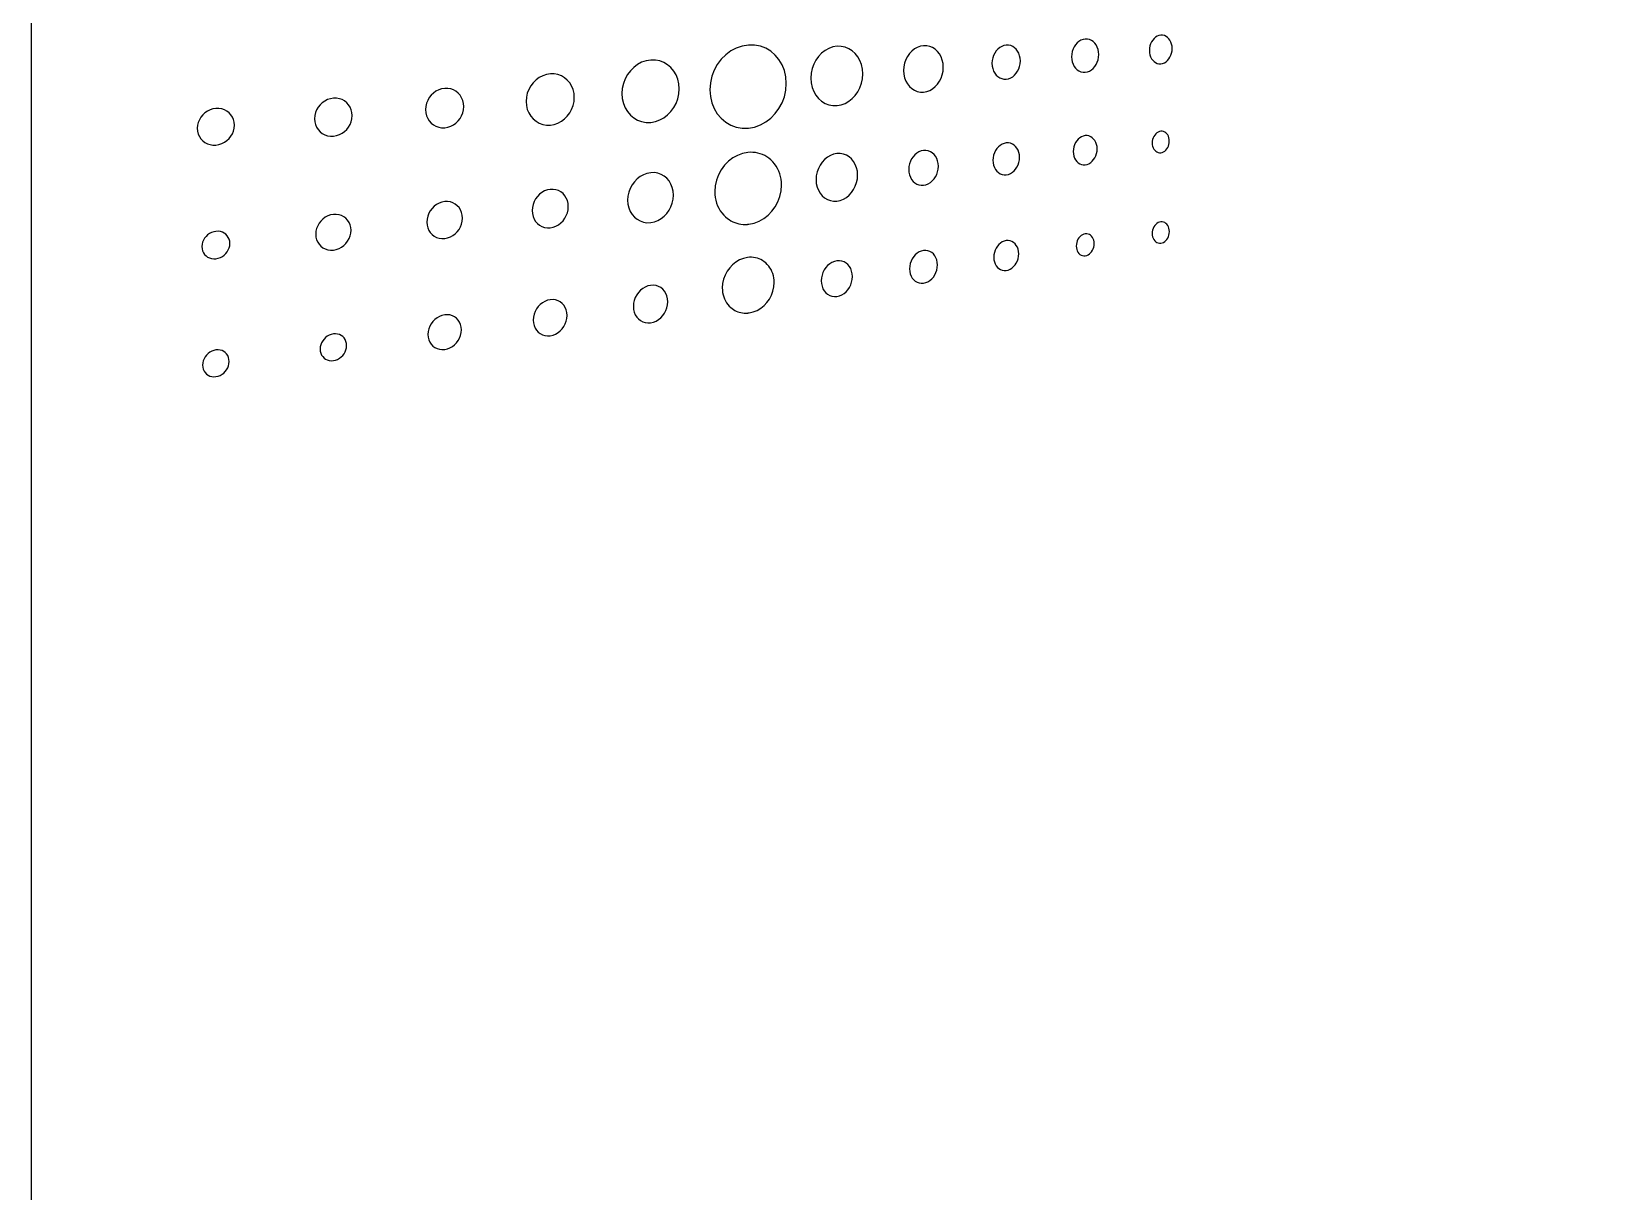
# Model space of a CAD drawing. Header units: inches. Extents: x 0.6 to 61.5, y 0.9 to 41.7.
# Drawn here: x 3.083 to 3.851, y 36.108 to 36.671 of the extents above; entities that cross this region are included whole.
import ezdxf

# ---------------------------------------------------------------- set-up
doc = ezdxf.new("R2010")
doc.units = ezdxf.units.IN
doc.header["$MEASUREMENT"] = 0
doc.layers.add('ARTWORK', color=2, linetype='Continuous')

msp = doc.modelspace()

# ---------------------------------------------------------------- linework, layer by layer
at = {"layer": 'ARTWORK'}
for points in [[(3.08339, 37.13846), (7.21339, 37.13846), (7.21339, 35.20646), (3.08339, 35.20646), (3.08339, 37.13846)], [(3.63181, 36.66942), (3.63181, 36.66942), (3.63091, 36.66926), (3.63005, 36.66892), (3.62926, 36.66844), (3.62853, 36.66782), (3.62788, 36.66707), (3.62733, 36.66621), (3.62688, 36.66527), (3.62654, 36.66424), (3.62633, 36.66315), (3.62626, 36.66202), (3.62626, 36.66202), (3.62633, 36.6609), (3.62654, 36.65984), (3.62688, 36.65887), (3.62733, 36.658), (3.62788, 36.65723), (3.62853, 36.65659), (3.62926, 36.65609), (3.63005, 36.65574), (3.63091, 36.65555), (3.63181, 36.65553), (3.63181, 36.65553), (3.63271, 36.6557), (3.63356, 36.65604), (3.63436, 36.65652), (3.63508, 36.65715), (3.63573, 36.6579), (3.63628, 36.65875), (3.63672, 36.6597), (3.63706, 36.66072), (3.63727, 36.6618), (3.63734, 36.66294), (3.63734, 36.66294), (3.63727, 36.66405), (3.63706, 36.6651), (3.63672, 36.66607), (3.63628, 36.66694), (3.63573, 36.6677), (3.63508, 36.66834), (3.63436, 36.66885), (3.63356, 36.6692), (3.63271, 36.6694), (3.63181, 36.66942), (3.63181, 36.66942)], [(3.43151, 36.66466), (3.43151, 36.66466), (3.42849, 36.66417), (3.42562, 36.66319), (3.42294, 36.66176), (3.42049, 36.65993), (3.41831, 36.65774), (3.41643, 36.65523), (3.41491, 36.65245), (3.41377, 36.64945), (3.41306, 36.64627), (3.41281, 36.64295), (3.41281, 36.64295), (3.41306, 36.63967), (3.41377, 36.6366), (3.41491, 36.63378), (3.41643, 36.63125), (3.41831, 36.62905), (3.42049, 36.62721), (3.42294, 36.62578), (3.42562, 36.62479), (3.42849, 36.62428), (3.43151, 36.62429), (3.43151, 36.62429), (3.4345, 36.62482), (3.43734, 36.62584), (3.43999, 36.62729), (3.4424, 36.62914), (3.44454, 36.63133), (3.44638, 36.63383), (3.44787, 36.63659), (3.44899, 36.63956), (3.44968, 36.64271), (3.44992, 36.64598), (3.44992, 36.64598), (3.44968, 36.64921), (3.44899, 36.65225), (3.44787, 36.65504), (3.44638, 36.65755), (3.44454, 36.65975), (3.4424, 36.6616), (3.43999, 36.66305), (3.43734, 36.66407), (3.4345, 36.66462), (3.43151, 36.66466), (3.43151, 36.66466)], [(3.47457, 36.66403), (3.47457, 36.66403), (3.47251, 36.66369), (3.47056, 36.663), (3.46874, 36.66198), (3.46707, 36.66068), (3.46559, 36.65912), (3.46432, 36.65733), (3.46328, 36.65535), (3.46251, 36.65321), (3.46203, 36.65094), (3.46186, 36.64857), (3.46186, 36.64857), (3.46203, 36.64623), (3.46251, 36.64404), (3.46328, 36.64203), (3.46432, 36.64022), (3.46559, 36.63864), (3.46707, 36.63732), (3.46874, 36.63629), (3.47056, 36.63557), (3.47251, 36.6352), (3.47457, 36.6352), (3.47457, 36.6352), (3.47661, 36.63557), (3.47854, 36.63628), (3.48034, 36.63731), (3.48198, 36.63863), (3.48343, 36.64019), (3.48468, 36.64197), (3.48569, 36.64394), (3.48645, 36.64606), (3.48692, 36.6483), (3.48708, 36.65064), (3.48708, 36.65064), (3.48692, 36.65295), (3.48645, 36.65512), (3.48569, 36.65712), (3.48468, 36.65892), (3.48343, 36.66049), (3.48198, 36.66181), (3.48034, 36.66286), (3.47854, 36.66359), (3.47661, 36.66399), (3.47457, 36.66403), (3.47457, 36.66403)], [(3.5166, 36.66432), (3.5166, 36.66432), (3.51504, 36.66405), (3.51355, 36.66351), (3.51216, 36.66272), (3.51089, 36.6617), (3.50976, 36.66049), (3.50879, 36.65909), (3.50801, 36.65755), (3.50742, 36.65588), (3.50705, 36.65411), (3.50692, 36.65227), (3.50692, 36.65227), (3.50705, 36.65044), (3.50742, 36.64873), (3.50801, 36.64716), (3.50879, 36.64574), (3.50976, 36.64451), (3.51089, 36.64348), (3.51216, 36.64267), (3.51355, 36.6421), (3.51504, 36.6418), (3.5166, 36.64179), (3.5166, 36.64179), (3.51816, 36.64208), (3.51964, 36.64263), (3.52101, 36.64343), (3.52226, 36.64445), (3.52338, 36.64567), (3.52433, 36.64706), (3.52511, 36.6486), (3.52569, 36.65025), (3.52605, 36.65201), (3.52617, 36.65384), (3.52617, 36.65384), (3.52605, 36.65564), (3.52569, 36.65734), (3.52511, 36.6589), (3.52433, 36.66031), (3.52338, 36.66154), (3.52226, 36.66258), (3.52101, 36.6634), (3.51964, 36.66397), (3.51816, 36.66429), (3.5166, 36.66432), (3.5166, 36.66432)], [(3.55676, 36.66459), (3.55676, 36.66459), (3.55564, 36.6644), (3.55458, 36.664), (3.55358, 36.66342), (3.55268, 36.66268), (3.55187, 36.66179), (3.55117, 36.66077), (3.55061, 36.65964), (3.55019, 36.65842), (3.54993, 36.65712), (3.54983, 36.65577), (3.54983, 36.65577), (3.54993, 36.65444), (3.55019, 36.65318), (3.55061, 36.65203), (3.55117, 36.65099), (3.55187, 36.65009), (3.55268, 36.64933), (3.55358, 36.64874), (3.55458, 36.64832), (3.55564, 36.6481), (3.55676, 36.64809), (3.55676, 36.64809), (3.55788, 36.6483), (3.55893, 36.6487), (3.55992, 36.64928), (3.56082, 36.65002), (3.56162, 36.65091), (3.5623, 36.65193), (3.56286, 36.65305), (3.56328, 36.65427), (3.56354, 36.65556), (3.56363, 36.6569), (3.56363, 36.6569), (3.56354, 36.65823), (3.56328, 36.65947), (3.56286, 36.66062), (3.5623, 36.66165), (3.56162, 36.66256), (3.56082, 36.66332), (3.55992, 36.66392), (3.55893, 36.66434), (3.55788, 36.66457), (3.55676, 36.66459), (3.55676, 36.66459)], [(3.59512, 36.66755), (3.59512, 36.66755), (3.59405, 36.66736), (3.59303, 36.66697), (3.59208, 36.66641), (3.59121, 36.66568), (3.59044, 36.66481), (3.58978, 36.66382), (3.58924, 36.66272), (3.58884, 36.66152), (3.58858, 36.66026), (3.5885, 36.65894), (3.5885, 36.65894), (3.58858, 36.65763), (3.58884, 36.65641), (3.58924, 36.65528), (3.58978, 36.65426), (3.59044, 36.65337), (3.59121, 36.65263), (3.59208, 36.65204), (3.59303, 36.65163), (3.59405, 36.65141), (3.59512, 36.6514), (3.59512, 36.6514), (3.59619, 36.6516), (3.5972, 36.65199), (3.59815, 36.65256), (3.59901, 36.65329), (3.59977, 36.65416), (3.60043, 36.65516), (3.60096, 36.65626), (3.60136, 36.65745), (3.60161, 36.65871), (3.60169, 36.66002), (3.60169, 36.66002), (3.60161, 36.66132), (3.60136, 36.66253), (3.60096, 36.66365), (3.60043, 36.66467), (3.59977, 36.66555), (3.59901, 36.6663), (3.59815, 36.66688), (3.5972, 36.6673), (3.59619, 36.66753), (3.59512, 36.66755), (3.59512, 36.66755)], [(3.38412, 36.65735), (3.38412, 36.65735), (3.38185, 36.65698), (3.37969, 36.65625), (3.37768, 36.65518), (3.37584, 36.6538), (3.37421, 36.65216), (3.3728, 36.65028), (3.37166, 36.6482), (3.37081, 36.64595), (3.37027, 36.64356), (3.37009, 36.64107), (3.37009, 36.64107), (3.37027, 36.63861), (3.37081, 36.63631), (3.37166, 36.6342), (3.3728, 36.6323), (3.37421, 36.63065), (3.37584, 36.62927), (3.37768, 36.6282), (3.37969, 36.62745), (3.38185, 36.62707), (3.38412, 36.62707), (3.38412, 36.62707), (3.38636, 36.62747), (3.38849, 36.62824), (3.39047, 36.62933), (3.39228, 36.63071), (3.39389, 36.63236), (3.39527, 36.63424), (3.39639, 36.63631), (3.39722, 36.63854), (3.39774, 36.6409), (3.39792, 36.64335), (3.39792, 36.64335), (3.39774, 36.64577), (3.39722, 36.64805), (3.39639, 36.65014), (3.39527, 36.65202), (3.39389, 36.65367), (3.39228, 36.65506), (3.39047, 36.65614), (3.38849, 36.65691), (3.38636, 36.65732), (3.38412, 36.65735), (3.38412, 36.65735)], [(3.33534, 36.65065), (3.33534, 36.65065), (3.33344, 36.65034), (3.33163, 36.64973), (3.32994, 36.64885), (3.32839, 36.64772), (3.32701, 36.64636), (3.32583, 36.64482), (3.32487, 36.64311), (3.32415, 36.64126), (3.32371, 36.63931), (3.32355, 36.63727), (3.32355, 36.63727), (3.32371, 36.63526), (3.32415, 36.63338), (3.32487, 36.63164), (3.32583, 36.63009), (3.32701, 36.62874), (3.32839, 36.62761), (3.32994, 36.62672), (3.33163, 36.62611), (3.33344, 36.6258), (3.33534, 36.6258), (3.33534, 36.6258), (3.33723, 36.62613), (3.33903, 36.62676), (3.3407, 36.62766), (3.34222, 36.6288), (3.34358, 36.63015), (3.34474, 36.63169), (3.34569, 36.63339), (3.34639, 36.63523), (3.34683, 36.63716), (3.34698, 36.63918), (3.34698, 36.63918), (3.34683, 36.64117), (3.34639, 36.64304), (3.34569, 36.64476), (3.34474, 36.64631), (3.34358, 36.64766), (3.34222, 36.64879), (3.3407, 36.64968), (3.33903, 36.6503), (3.33723, 36.65063), (3.33534, 36.65065), (3.33534, 36.65065)], [(3.23, 36.63882), (3.23, 36.63882), (3.22851, 36.63859), (3.2271, 36.63813), (3.22578, 36.63746), (3.22458, 36.63662), (3.22351, 36.63561), (3.22259, 36.63446), (3.22184, 36.63319), (3.22128, 36.63182), (3.22094, 36.63037), (3.22081, 36.62886), (3.22081, 36.62886), (3.22094, 36.62738), (3.22128, 36.62599), (3.22184, 36.62471), (3.22259, 36.62356), (3.22351, 36.62256), (3.22458, 36.62173), (3.22578, 36.62108), (3.2271, 36.62063), (3.22851, 36.6204), (3.23, 36.62041), (3.23, 36.62041), (3.23148, 36.62065), (3.23288, 36.62112), (3.23419, 36.62179), (3.23539, 36.62264), (3.23645, 36.62365), (3.23736, 36.62479), (3.2381, 36.62606), (3.23866, 36.62742), (3.239, 36.62887), (3.23912, 36.63036), (3.23912, 36.63036), (3.239, 36.63184), (3.23866, 36.63323), (3.2381, 36.6345), (3.23736, 36.63564), (3.23645, 36.63664), (3.23539, 36.63747), (3.23419, 36.63813), (3.23288, 36.63858), (3.23148, 36.63882), (3.23, 36.63882), (3.23, 36.63882)], [(3.28405, 36.6436), (3.28405, 36.6436), (3.28254, 36.64336), (3.28112, 36.64288), (3.27978, 36.6422), (3.27857, 36.64132), (3.27748, 36.64028), (3.27655, 36.63909), (3.27579, 36.63777), (3.27523, 36.63635), (3.27488, 36.63484), (3.27475, 36.63328), (3.27475, 36.63328), (3.27488, 36.63173), (3.27523, 36.63028), (3.27579, 36.62895), (3.27655, 36.62776), (3.27748, 36.62672), (3.27857, 36.62585), (3.27978, 36.62517), (3.28112, 36.62471), (3.28254, 36.62447), (3.28405, 36.62447), (3.28405, 36.62447), (3.28554, 36.62473), (3.28696, 36.62521), (3.28829, 36.6259), (3.28949, 36.62678), (3.29057, 36.62782), (3.29149, 36.62901), (3.29224, 36.63032), (3.2928, 36.63174), (3.29315, 36.63323), (3.29327, 36.63479), (3.29327, 36.63479), (3.29315, 36.63632), (3.2928, 36.63776), (3.29224, 36.63908), (3.29149, 36.64027), (3.29057, 36.64131), (3.28949, 36.64218), (3.28829, 36.64286), (3.28696, 36.64333), (3.28554, 36.64359), (3.28405, 36.6436), (3.28405, 36.6436)], [(3.17293, 36.63382), (3.17293, 36.63382), (3.17146, 36.63359), (3.17006, 36.63314), (3.16876, 36.6325), (3.16757, 36.63168), (3.16651, 36.63071), (3.1656, 36.6296), (3.16487, 36.62838), (3.16431, 36.62706), (3.16397, 36.62566), (3.16385, 36.62421), (3.16385, 36.62421), (3.16397, 36.62277), (3.16431, 36.62143), (3.16487, 36.6202), (3.1656, 36.6191), (3.16651, 36.61814), (3.16757, 36.61734), (3.16876, 36.61672), (3.17006, 36.61629), (3.17146, 36.61607), (3.17293, 36.61608), (3.17293, 36.61608), (3.1744, 36.61632), (3.17579, 36.61677), (3.17708, 36.61741), (3.17827, 36.61823), (3.17932, 36.6192), (3.18022, 36.62031), (3.18095, 36.62153), (3.1815, 36.62285), (3.18184, 36.62424), (3.18196, 36.62569), (3.18196, 36.62569), (3.18184, 36.62712), (3.1815, 36.62845), (3.18095, 36.62968), (3.18022, 36.63078), (3.17932, 36.63174), (3.17827, 36.63254), (3.17708, 36.63316), (3.17579, 36.6336), (3.1744, 36.63382), (3.17293, 36.63382), (3.17293, 36.63382)], [(3.63181, 36.61235), (3.63181, 36.61235), (3.63249, 36.61249), (3.63313, 36.61276), (3.63372, 36.61314), (3.63427, 36.61363), (3.63475, 36.6142), (3.63517, 36.61485), (3.6355, 36.61557), (3.63575, 36.61635), (3.63591, 36.61716), (3.63596, 36.61801), (3.63596, 36.61801), (3.63591, 36.61885), (3.63575, 36.61963), (3.6355, 36.62035), (3.63517, 36.62099), (3.63475, 36.62155), (3.63427, 36.62202), (3.63372, 36.62239), (3.63313, 36.62264), (3.63249, 36.62277), (3.63181, 36.62276), (3.63181, 36.62276), (3.63114, 36.62262), (3.6305, 36.62236), (3.6299, 36.62197), (3.62935, 36.62149), (3.62887, 36.62092), (3.62845, 36.62027), (3.62811, 36.61955), (3.62786, 36.61877), (3.6277, 36.61795), (3.62764, 36.6171), (3.62764, 36.6171), (3.6277, 36.61626), (3.62786, 36.61547), (3.62811, 36.61476), (3.62845, 36.61411), (3.62887, 36.61355), (3.62935, 36.61308), (3.6299, 36.61272), (3.6305, 36.61247), (3.63114, 36.61234), (3.63181, 36.61235), (3.63181, 36.61235)], [(3.55676, 36.61711), (3.55676, 36.61711), (3.55571, 36.6169), (3.55471, 36.6165), (3.55378, 36.61593), (3.55293, 36.61521), (3.55218, 36.61435), (3.55153, 36.61338), (3.551, 36.61231), (3.55061, 36.61115), (3.55036, 36.60993), (3.55028, 36.60866), (3.55028, 36.60866), (3.55036, 36.60741), (3.55061, 36.60624), (3.551, 36.60517), (3.55153, 36.60422), (3.55218, 36.60338), (3.55293, 36.60269), (3.55378, 36.60216), (3.55471, 36.60179), (3.55571, 36.60162), (3.55676, 36.60164), (3.55676, 36.60164), (3.55781, 36.60185), (3.55881, 36.60226), (3.55973, 36.60283), (3.56058, 36.60355), (3.56133, 36.60441), (3.56197, 36.60538), (3.56249, 36.60645), (3.56288, 36.6076), (3.56313, 36.60882), (3.56321, 36.61008), (3.56321, 36.61008), (3.56313, 36.61132), (3.56288, 36.61248), (3.56249, 36.61355), (3.56197, 36.6145), (3.56133, 36.61533), (3.56058, 36.61602), (3.55973, 36.61656), (3.55881, 36.61693), (3.55781, 36.61712), (3.55676, 36.61711), (3.55676, 36.61711)], [(3.59512, 36.62065), (3.59512, 36.62065), (3.59418, 36.62046), (3.59329, 36.62009), (3.59246, 36.61958), (3.5917, 36.61892), (3.59102, 36.61814), (3.59044, 36.61725), (3.58997, 36.61626), (3.58961, 36.61521), (3.58939, 36.61409), (3.58932, 36.61293), (3.58932, 36.61293), (3.58939, 36.61178), (3.58961, 36.61071), (3.58997, 36.60973), (3.59044, 36.60885), (3.59102, 36.60809), (3.5917, 36.60745), (3.59246, 36.60696), (3.59329, 36.60662), (3.59418, 36.60645), (3.59512, 36.60647), (3.59512, 36.60647), (3.59606, 36.60666), (3.59695, 36.60703), (3.59778, 36.60755), (3.59854, 36.60821), (3.59922, 36.60899), (3.59979, 36.60988), (3.60027, 36.61086), (3.60062, 36.61192), (3.60084, 36.61303), (3.60091, 36.61419), (3.60091, 36.61419), (3.60084, 36.61533), (3.60062, 36.61639), (3.60027, 36.61737), (3.59979, 36.61824), (3.59922, 36.61901), (3.59854, 36.61964), (3.59778, 36.62014), (3.59695, 36.62048), (3.59606, 36.62065), (3.59512, 36.62065), (3.59512, 36.62065)], [(3.43129, 36.61248), (3.43129, 36.61248), (3.42869, 36.61199), (3.42622, 36.61108), (3.42391, 36.60979), (3.42181, 36.60817), (3.41993, 36.60624), (3.41832, 36.60406), (3.41702, 36.60165), (3.41604, 36.59907), (3.41543, 36.59634), (3.41522, 36.59351), (3.41522, 36.59351), (3.41528, 36.59206), (3.41545, 36.59064), (3.41572, 36.58925), (3.41611, 36.58791), (3.4166, 36.58662), (3.41719, 36.58538), (3.41787, 36.58421), (3.41865, 36.58311), (3.41952, 36.58209), (3.42048, 36.58115), (3.42048, 36.58115), (3.4213, 36.58047), (3.42215, 36.57987), (3.42303, 36.57933), (3.42395, 36.57885), (3.4249, 36.57845), (3.42588, 36.57812), (3.42688, 36.57786), (3.4279, 36.57767), (3.42893, 36.57756), (3.42998, 36.57752), (3.42998, 36.57752), (3.43016, 36.57753), (3.43033, 36.57753), (3.43051, 36.57754), (3.43069, 36.57754), (3.43086, 36.57755), (3.43104, 36.57757), (3.43121, 36.57758), (3.43139, 36.5776), (3.43157, 36.57762), (3.43175, 36.57764), (3.43175, 36.57764), (3.43432, 36.57815), (3.43676, 36.57908), (3.43904, 36.58039), (3.44112, 36.58202), (3.44297, 36.58395), (3.44456, 36.58613), (3.44585, 36.58852), (3.44681, 36.59108), (3.44742, 36.59378), (3.44762, 36.59658), (3.44762, 36.59658), (3.44757, 36.59802), (3.4474, 36.59943), (3.44712, 36.60081), (3.44674, 36.60215), (3.44626, 36.60343), (3.44568, 36.60466), (3.445, 36.60583), (3.44423, 36.60692), (3.44337, 36.60795), (3.44243, 36.60889), (3.44243, 36.60889), (3.44149, 36.60967), (3.4405, 36.61036), (3.43947, 36.61095), (3.43839, 36.61146), (3.43728, 36.61187), (3.43613, 36.61219), (3.43495, 36.61241), (3.43375, 36.61253), (3.43253, 36.61256), (3.43129, 36.61248), (3.43129, 36.61248)], [(3.47453, 36.61194), (3.47453, 36.61194), (3.47289, 36.61162), (3.47133, 36.61102), (3.46988, 36.61016), (3.46855, 36.60908), (3.46737, 36.6078), (3.46635, 36.60635), (3.46553, 36.60474), (3.46491, 36.60302), (3.46452, 36.60119), (3.46439, 36.5993), (3.46439, 36.5993), (3.46452, 36.59743), (3.46491, 36.59569), (3.46553, 36.59409), (3.46635, 36.59267), (3.46737, 36.59143), (3.46855, 36.59041), (3.46988, 36.58962), (3.47133, 36.58909), (3.47289, 36.58883), (3.47453, 36.58887), (3.47453, 36.58887), (3.47616, 36.58921), (3.47771, 36.58982), (3.47915, 36.59068), (3.48046, 36.59177), (3.48163, 36.59305), (3.48264, 36.5945), (3.48345, 36.5961), (3.48406, 36.59781), (3.48444, 36.59962), (3.48457, 36.6015), (3.48457, 36.6015), (3.48444, 36.60334), (3.48406, 36.60507), (3.48345, 36.60665), (3.48264, 36.60807), (3.48163, 36.60931), (3.48046, 36.61033), (3.47915, 36.61113), (3.47771, 36.61168), (3.47616, 36.61196), (3.47453, 36.61194), (3.47453, 36.61194)], [(3.5166, 36.61344), (3.5166, 36.61344), (3.51543, 36.6132), (3.51432, 36.61277), (3.51328, 36.61214), (3.51233, 36.61136), (3.51149, 36.61042), (3.51077, 36.60936), (3.51018, 36.60818), (3.50974, 36.60692), (3.50946, 36.60559), (3.50937, 36.6042), (3.50937, 36.6042), (3.50946, 36.60284), (3.50974, 36.60156), (3.51018, 36.6004), (3.51077, 36.59935), (3.51149, 36.59845), (3.51233, 36.5977), (3.51328, 36.59712), (3.51432, 36.59672), (3.51543, 36.59653), (3.5166, 36.59655), (3.5166, 36.59655), (3.51777, 36.59679), (3.51888, 36.59723), (3.51992, 36.59786), (3.52086, 36.59865), (3.5217, 36.59959), (3.52242, 36.60065), (3.52301, 36.60182), (3.52345, 36.60307), (3.52372, 36.6044), (3.52381, 36.60577), (3.52381, 36.60577), (3.52372, 36.60713), (3.52345, 36.6084), (3.52301, 36.60956), (3.52242, 36.6106), (3.5217, 36.61151), (3.52086, 36.61226), (3.51992, 36.61285), (3.51888, 36.61325), (3.51777, 36.61345), (3.5166, 36.61344), (3.5166, 36.61344)], [(3.38408, 36.60265), (3.38408, 36.60265), (3.38226, 36.60231), (3.38054, 36.60167), (3.37894, 36.60076), (3.37747, 36.59962), (3.37616, 36.59827), (3.37504, 36.59673), (3.37412, 36.59504), (3.37344, 36.59322), (3.37302, 36.59131), (3.37287, 36.58932), (3.37287, 36.58932), (3.37302, 36.58736), (3.37344, 36.58553), (3.37412, 36.58387), (3.37504, 36.58238), (3.37616, 36.58109), (3.37747, 36.58002), (3.37894, 36.5792), (3.38054, 36.57864), (3.38226, 36.57838), (3.38408, 36.57843), (3.38408, 36.57843), (3.38587, 36.57879), (3.38757, 36.57945), (3.38916, 36.58036), (3.39061, 36.58151), (3.3919, 36.58286), (3.39301, 36.58439), (3.39391, 36.58607), (3.39458, 36.58787), (3.395, 36.58978), (3.39515, 36.59175), (3.39515, 36.59175), (3.395, 36.59369), (3.39458, 36.5955), (3.39391, 36.59715), (3.39301, 36.59864), (3.3919, 36.59993), (3.39061, 36.601), (3.38916, 36.60183), (3.38757, 36.60239), (3.38587, 36.60268), (3.38408, 36.60265), (3.38408, 36.60265)], [(3.33531, 36.59455), (3.33531, 36.59455), (3.33388, 36.59427), (3.33252, 36.59377), (3.33126, 36.59307), (3.3301, 36.59219), (3.32907, 36.59115), (3.32819, 36.58997), (3.32747, 36.58867), (3.32693, 36.58727), (3.3266, 36.5858), (3.32648, 36.58427), (3.32648, 36.58427), (3.3266, 36.58276), (3.32693, 36.58136), (3.32747, 36.58008), (3.32819, 36.57894), (3.32907, 36.57795), (3.3301, 36.57713), (3.33126, 36.5765), (3.33252, 36.57607), (3.33388, 36.57587), (3.33531, 36.57591), (3.33531, 36.57591), (3.33673, 36.57619), (3.33808, 36.5767), (3.33933, 36.5774), (3.34048, 36.57829), (3.3415, 36.57933), (3.34237, 36.58051), (3.34308, 36.58181), (3.34361, 36.5832), (3.34394, 36.58467), (3.34405, 36.58618), (3.34405, 36.58618), (3.34394, 36.58768), (3.34361, 36.58907), (3.34308, 36.59034), (3.34237, 36.59149), (3.3415, 36.59247), (3.34048, 36.59329), (3.33933, 36.59393), (3.33808, 36.59436), (3.33673, 36.59457), (3.33531, 36.59455), (3.33531, 36.59455)], [(3.28405, 36.5886), (3.28405, 36.5886), (3.28263, 36.58833), (3.28129, 36.58785), (3.28005, 36.58718), (3.2789, 36.58632), (3.27789, 36.58532), (3.27702, 36.58418), (3.27631, 36.58292), (3.27578, 36.58157), (3.27545, 36.58015), (3.27534, 36.57868), (3.27534, 36.57868), (3.27545, 36.57724), (3.27578, 36.57589), (3.27631, 36.57466), (3.27702, 36.57356), (3.27789, 36.57261), (3.2789, 36.57183), (3.28005, 36.57122), (3.28129, 36.57082), (3.28263, 36.57063), (3.28405, 36.57067), (3.28405, 36.57067), (3.28545, 36.57094), (3.28678, 36.57143), (3.28802, 36.57211), (3.28915, 36.57297), (3.29016, 36.57397), (3.29102, 36.57511), (3.29172, 36.57636), (3.29224, 36.57771), (3.29257, 36.57912), (3.29268, 36.58058), (3.29268, 36.58058), (3.29257, 36.58202), (3.29224, 36.58336), (3.29172, 36.58459), (3.29102, 36.58568), (3.29016, 36.58663), (3.28915, 36.58742), (3.28802, 36.58803), (3.28678, 36.58844), (3.28545, 36.58863), (3.28405, 36.5886), (3.28405, 36.5886)], [(3.23, 36.58237), (3.23, 36.58237), (3.2286, 36.58211), (3.22728, 36.58164), (3.22604, 36.58099), (3.22491, 36.58016), (3.22391, 36.57919), (3.22305, 36.57809), (3.22235, 36.57688), (3.22182, 36.57558), (3.2215, 36.57422), (3.22138, 36.5728), (3.22138, 36.5728), (3.2215, 36.57141), (3.22182, 36.57012), (3.22235, 36.56893), (3.22305, 36.56788), (3.22391, 36.56697), (3.22491, 36.56621), (3.22604, 36.56563), (3.22728, 36.56525), (3.2286, 36.56507), (3.23, 36.56511), (3.23, 36.56511), (3.23139, 36.56538), (3.2327, 36.56585), (3.23393, 36.56651), (3.23505, 36.56734), (3.23605, 36.56831), (3.2369, 36.56941), (3.2376, 36.57062), (3.23812, 36.57191), (3.23844, 36.57327), (3.23855, 36.57468), (3.23855, 36.57468), (3.23844, 36.57606), (3.23812, 36.57735), (3.2376, 36.57853), (3.2369, 36.57958), (3.23605, 36.58049), (3.23505, 36.58125), (3.23393, 36.58183), (3.2327, 36.58222), (3.23139, 36.58241), (3.23, 36.58237), (3.23, 36.58237)], [(3.63182, 36.5788), (3.63182, 36.5788), (3.63115, 36.57866), (3.6305, 36.5784), (3.6299, 36.57802), (3.62936, 36.57754), (3.62887, 36.57696), (3.62845, 36.57631), (3.62811, 36.57559), (3.62786, 36.57482), (3.6277, 36.574), (3.62764, 36.57315), (3.62764, 36.57315), (3.6277, 36.57231), (3.62786, 36.57152), (3.62811, 36.5708), (3.62845, 36.57016), (3.62887, 36.56959), (3.62936, 36.56913), (3.6299, 36.56876), (3.6305, 36.56851), (3.63115, 36.56838), (3.63182, 36.56839), (3.63182, 36.56839), (3.6325, 36.56853), (3.63314, 36.5688), (3.63373, 36.56919), (3.63428, 36.56967), (3.63476, 36.57024), (3.63518, 36.57089), (3.63551, 36.57161), (3.63577, 36.57239), (3.63592, 36.5732), (3.63598, 36.57405), (3.63598, 36.57405), (3.63592, 36.57489), (3.63577, 36.57567), (3.63551, 36.57639), (3.63518, 36.57703), (3.63476, 36.5776), (3.63428, 36.57806), (3.63373, 36.57843), (3.63314, 36.57868), (3.6325, 36.57881), (3.63182, 36.5788), (3.63182, 36.5788)], [(3.17292, 36.57417), (3.17292, 36.57417), (3.17182, 36.57396), (3.17077, 36.5736), (3.16979, 36.57309), (3.1689, 36.57245), (3.1681, 36.5717), (3.16742, 36.57085), (3.16686, 36.56992), (3.16645, 36.56892), (3.16619, 36.56787), (3.1661, 36.56678), (3.1661, 36.56678), (3.16619, 36.56571), (3.16645, 36.56471), (3.16686, 36.5638), (3.16742, 36.56298), (3.1681, 36.56228), (3.1689, 36.5617), (3.16979, 36.56126), (3.17077, 36.56096), (3.17182, 36.56083), (3.17292, 36.56086), (3.17292, 36.56086), (3.17402, 36.56107), (3.17507, 36.56144), (3.17604, 36.56195), (3.17693, 36.56259), (3.17772, 36.56334), (3.17839, 36.56419), (3.17894, 36.56512), (3.17935, 36.56612), (3.17961, 36.56717), (3.1797, 36.56825), (3.1797, 36.56825), (3.17961, 36.56932), (3.17935, 36.57031), (3.17894, 36.57122), (3.17839, 36.57203), (3.17772, 36.57273), (3.17693, 36.57331), (3.17604, 36.57376), (3.17507, 36.57406), (3.17402, 36.5742), (3.17292, 36.57417), (3.17292, 36.57417)], [(3.55676, 36.56966), (3.55676, 36.56966), (3.55578, 36.56944), (3.55485, 36.56904), (3.55397, 36.56848), (3.55318, 36.56778), (3.55247, 36.56696), (3.55186, 36.56603), (3.55136, 36.56501), (3.55099, 36.56392), (3.55076, 36.56277), (3.55068, 36.56158), (3.55068, 36.56158), (3.55076, 36.56041), (3.55099, 36.55932), (3.55136, 36.55833), (3.55186, 36.55744), (3.55247, 36.55668), (3.55318, 36.55605), (3.55397, 36.55557), (3.55485, 36.55525), (3.55578, 36.55511), (3.55676, 36.55515), (3.55676, 36.55515), (3.55775, 36.55538), (3.55868, 36.55578), (3.55955, 36.55634), (3.56034, 36.55704), (3.56105, 36.55786), (3.56165, 36.55879), (3.56215, 36.55981), (3.56251, 36.5609), (3.56274, 36.56205), (3.56282, 36.56323), (3.56282, 36.56323), (3.56274, 36.5644), (3.56251, 36.56548), (3.56215, 36.56647), (3.56165, 36.56735), (3.56105, 36.56811), (3.56034, 36.56874), (3.55955, 36.56923), (3.55868, 36.56955), (3.55775, 36.5697), (3.55676, 36.56966), (3.55676, 36.56966)], [(3.59512, 36.57295), (3.59512, 36.57295), (3.59442, 36.57279), (3.59375, 36.5725), (3.59312, 36.57209), (3.59255, 36.57158), (3.59205, 36.57098), (3.59161, 36.5703), (3.59126, 36.56955), (3.591, 36.56875), (3.59083, 36.56791), (3.59077, 36.56704), (3.59077, 36.56704), (3.59083, 36.56618), (3.591, 36.56538), (3.59126, 36.56465), (3.59161, 36.56401), (3.59205, 36.56345), (3.59255, 36.56298), (3.59312, 36.56263), (3.59375, 36.56239), (3.59442, 36.56228), (3.59512, 36.56231), (3.59512, 36.56231), (3.59583, 36.56248), (3.5965, 36.56277), (3.59712, 36.56318), (3.59769, 36.56369), (3.5982, 36.56429), (3.59863, 36.56497), (3.59898, 36.56572), (3.59925, 36.56652), (3.59941, 36.56736), (3.59947, 36.56823), (3.59947, 36.56823), (3.59941, 36.56908), (3.59925, 36.56988), (3.59898, 36.5706), (3.59863, 36.57125), (3.5982, 36.57181), (3.59769, 36.57227), (3.59712, 36.57263), (3.5965, 36.57286), (3.59583, 36.57298), (3.59512, 36.57295), (3.59512, 36.57295)], [(3.43113, 36.56146), (3.43113, 36.56146), (3.42914, 36.56102), (3.42725, 36.56028), (3.42549, 36.55924), (3.42388, 36.55796), (3.42245, 36.55645), (3.42122, 36.55476), (3.42022, 36.5529), (3.41948, 36.55092), (3.41901, 36.54883), (3.41885, 36.54668), (3.41885, 36.54668), (3.41889, 36.54556), (3.41903, 36.54446), (3.41924, 36.5434), (3.41954, 36.54236), (3.41993, 36.54137), (3.42039, 36.54041), (3.42092, 36.53951), (3.42153, 36.53867), (3.42221, 36.53788), (3.42296, 36.53717), (3.42296, 36.53717), (3.42359, 36.53666), (3.42424, 36.53621), (3.42492, 36.53581), (3.42562, 36.53546), (3.42634, 36.53516), (3.42708, 36.53491), (3.42784, 36.53472), (3.42862, 36.53458), (3.42941, 36.5345), (3.43021, 36.53447), (3.43021, 36.53447), (3.43038, 36.53447), (3.43054, 36.53448), (3.43071, 36.53448), (3.43088, 36.53449), (3.43105, 36.5345), (3.43121, 36.53451), (3.43138, 36.53453), (3.43155, 36.53454), (3.43172, 36.53456), (3.43189, 36.53458), (3.43189, 36.53458), (3.43389, 36.53503), (3.43577, 36.53579), (3.43752, 36.53682), (3.43912, 36.5381), (3.44053, 36.53959), (3.44173, 36.54127), (3.44271, 36.54312), (3.44343, 36.5451), (3.44389, 36.54718), (3.44404, 36.54935), (3.44404, 36.54935), (3.444, 36.55046), (3.44387, 36.55155), (3.44365, 36.55262), (3.44336, 36.55365), (3.44298, 36.55464), (3.44252, 36.55559), (3.44199, 36.55649), (3.44139, 36.55733), (3.44072, 36.55811), (3.43997, 36.55883), (3.43997, 36.55883), (3.43922, 36.55943), (3.43844, 36.55996), (3.43761, 36.56042), (3.43675, 36.5608), (3.43587, 36.5611), (3.43496, 36.56133), (3.43402, 36.56148), (3.43307, 36.56155), (3.43211, 36.56155), (3.43113, 36.56146), (3.43113, 36.56146)], [(3.51662, 36.56485), (3.51662, 36.56485), (3.51551, 36.5646), (3.51447, 36.56416), (3.51349, 36.56355), (3.5126, 36.56278), (3.51181, 36.56188), (3.51113, 36.56087), (3.51058, 36.55975), (3.51017, 36.55856), (3.50991, 36.5573), (3.50983, 36.556), (3.50983, 36.556), (3.50991, 36.55472), (3.51017, 36.55354), (3.51058, 36.55246), (3.51113, 36.55149), (3.51181, 36.55066), (3.5126, 36.54998), (3.51349, 36.54946), (3.51447, 36.54912), (3.51551, 36.54896), (3.51662, 36.54901), (3.51662, 36.54901), (3.51771, 36.54927), (3.51875, 36.54971), (3.51972, 36.55032), (3.5206, 36.55109), (3.52139, 36.55199), (3.52206, 36.553), (3.5226, 36.55411), (3.52301, 36.5553), (3.52327, 36.55655), (3.52335, 36.55785), (3.52335, 36.55785), (3.52327, 36.55912), (3.52301, 36.5603), (3.5226, 36.56138), (3.52206, 36.56234), (3.52139, 36.56317), (3.5206, 36.56386), (3.51972, 36.56438), (3.51875, 36.56473), (3.51771, 36.56489), (3.51662, 36.56485), (3.51662, 36.56485)], [(3.4745, 36.55984), (3.4745, 36.55984), (3.47327, 36.55957), (3.47211, 36.55908), (3.47102, 36.55841), (3.47002, 36.55758), (3.46914, 36.55659), (3.46838, 36.55548), (3.46776, 36.55426), (3.46729, 36.55296), (3.46701, 36.55158), (3.46691, 36.55016), (3.46691, 36.55016), (3.46701, 36.54877), (3.46729, 36.54747), (3.46776, 36.54629), (3.46838, 36.54524), (3.46914, 36.54434), (3.47002, 36.54359), (3.47102, 36.54303), (3.47211, 36.54265), (3.47327, 36.54249), (3.4745, 36.54255), (3.4745, 36.54255), (3.47573, 36.54284), (3.47689, 36.54333), (3.47798, 36.544), (3.47896, 36.54484), (3.47984, 36.54582), (3.48059, 36.54693), (3.48121, 36.54815), (3.48166, 36.54945), (3.48195, 36.55081), (3.48204, 36.55222), (3.48204, 36.55222), (3.48195, 36.5536), (3.48166, 36.55489), (3.48121, 36.55607), (3.48059, 36.55712), (3.47984, 36.55803), (3.47896, 36.55877), (3.47798, 36.55934), (3.47689, 36.55972), (3.47573, 36.55989), (3.4745, 36.55984), (3.4745, 36.55984)], [(3.38405, 36.54795), (3.38405, 36.54795), (3.38269, 36.54765), (3.3814, 36.54713), (3.3802, 36.54642), (3.3791, 36.54553), (3.37812, 36.54449), (3.37728, 36.54332), (3.3766, 36.54204), (3.37609, 36.54066), (3.37577, 36.53922), (3.37566, 36.53773), (3.37566, 36.53773), (3.37577, 36.53626), (3.37609, 36.5349), (3.3766, 36.53366), (3.37728, 36.53256), (3.37812, 36.53162), (3.3791, 36.53084), (3.3802, 36.53026), (3.3814, 36.52987), (3.38269, 36.52971), (3.38405, 36.52978), (3.38405, 36.52978), (3.3854, 36.53009), (3.38668, 36.53061), (3.38787, 36.53133), (3.38896, 36.53222), (3.38993, 36.53326), (3.39076, 36.53443), (3.39144, 36.53571), (3.39194, 36.53708), (3.39226, 36.53852), (3.39237, 36.54), (3.39237, 36.54), (3.39226, 36.54145), (3.39194, 36.5428), (3.39144, 36.54403), (3.39076, 36.54513), (3.38993, 36.54607), (3.38896, 36.54685), (3.38787, 36.54744), (3.38668, 36.54783), (3.3854, 36.54801), (3.38405, 36.54795), (3.38405, 36.54795)], [(3.3353, 36.54096), (3.3353, 36.54096), (3.33396, 36.54067), (3.33269, 36.54017), (3.33151, 36.53948), (3.33043, 36.53862), (3.32946, 36.53762), (3.32864, 36.53649), (3.32796, 36.53525), (3.32746, 36.53392), (3.32715, 36.53254), (3.32704, 36.5311), (3.32704, 36.5311), (3.32715, 36.52969), (3.32746, 36.52839), (3.32796, 36.5272), (3.32864, 36.52614), (3.32946, 36.52524), (3.33043, 36.5245), (3.33151, 36.52394), (3.33269, 36.52357), (3.33396, 36.52342), (3.3353, 36.52349), (3.3353, 36.52349), (3.33664, 36.52379), (3.3379, 36.5243), (3.33908, 36.52499), (3.34015, 36.52585), (3.34111, 36.52685), (3.34193, 36.52798), (3.3426, 36.52921), (3.34309, 36.53053), (3.3434, 36.53191), (3.34351, 36.53334), (3.34351, 36.53334), (3.3434, 36.53474), (3.34309, 36.53604), (3.3426, 36.53722), (3.34193, 36.53828), (3.34111, 36.53918), (3.34015, 36.53993), (3.33908, 36.54049), (3.3379, 36.54086), (3.33664, 36.54102), (3.3353, 36.54096), (3.3353, 36.54096)], [(3.28403, 36.53364), (3.28403, 36.53364), (3.28271, 36.53335), (3.28146, 36.53287), (3.28029, 36.5322), (3.27922, 36.53137), (3.27827, 36.5304), (3.27745, 36.52931), (3.27679, 36.52812), (3.2763, 36.52684), (3.27599, 36.52551), (3.27588, 36.52412), (3.27588, 36.52412), (3.27599, 36.52277), (3.2763, 36.52151), (3.27679, 36.52037), (3.27745, 36.51936), (3.27827, 36.51849), (3.27922, 36.51779), (3.28029, 36.51725), (3.28146, 36.5169), (3.28271, 36.51676), (3.28403, 36.51683), (3.28403, 36.51683), (3.28535, 36.51712), (3.2866, 36.51761), (3.28776, 36.51828), (3.28883, 36.51911), (3.28977, 36.52008), (3.29058, 36.52117), (3.29124, 36.52236), (3.29173, 36.52363), (3.29204, 36.52497), (3.29214, 36.52635), (3.29214, 36.52635), (3.29204, 36.52769), (3.29173, 36.52894), (3.29124, 36.53007), (3.29058, 36.53108), (3.28977, 36.53195), (3.28883, 36.53266), (3.28776, 36.5332), (3.2866, 36.53355), (3.28535, 36.5337), (3.28403, 36.53364), (3.28403, 36.53364)], [(3.22998, 36.52433), (3.22998, 36.52433), (3.22894, 36.52411), (3.22795, 36.52373), (3.22702, 36.52322), (3.22617, 36.52258), (3.22542, 36.52183), (3.22477, 36.52098), (3.22425, 36.52006), (3.22385, 36.51908), (3.22361, 36.51805), (3.22352, 36.51699), (3.22352, 36.51699), (3.22361, 36.51595), (3.22385, 36.51498), (3.22425, 36.51411), (3.22477, 36.51333), (3.22542, 36.51266), (3.22617, 36.51212), (3.22702, 36.51171), (3.22795, 36.51144), (3.22894, 36.51133), (3.22998, 36.51139), (3.22998, 36.51139), (3.23103, 36.51162), (3.23202, 36.512), (3.23294, 36.51252), (3.23378, 36.51316), (3.23452, 36.51391), (3.23516, 36.51475), (3.23569, 36.51567), (3.23607, 36.51665), (3.23632, 36.51768), (3.2364, 36.51874), (3.2364, 36.51874), (3.23632, 36.51977), (3.23607, 36.52074), (3.23569, 36.52161), (3.23516, 36.52239), (3.23452, 36.52306), (3.23378, 36.5236), (3.23294, 36.52401), (3.23202, 36.52428), (3.23103, 36.52439), (3.22998, 36.52433), (3.22998, 36.52433)], [(3.17292, 36.51656), (3.17292, 36.51656), (3.17187, 36.51633), (3.17088, 36.51595), (3.16995, 36.51544), (3.16911, 36.5148), (3.16835, 36.51405), (3.16771, 36.51321), (3.16718, 36.51229), (3.16679, 36.5113), (3.16655, 36.51027), (3.16646, 36.50921), (3.16646, 36.50921), (3.16655, 36.50817), (3.16679, 36.5072), (3.16718, 36.50633), (3.16771, 36.50555), (3.16835, 36.50488), (3.16911, 36.50433), (3.16995, 36.50392), (3.17088, 36.50366), (3.17187, 36.50355), (3.17292, 36.50361), (3.17292, 36.50361), (3.17396, 36.50384), (3.17495, 36.50422), (3.17587, 36.50474), (3.17671, 36.50538), (3.17746, 36.50613), (3.1781, 36.50697), (3.17862, 36.50789), (3.17901, 36.50887), (3.17925, 36.5099), (3.17934, 36.51096), (3.17934, 36.51096), (3.17925, 36.512), (3.17901, 36.51296), (3.17862, 36.51383), (3.1781, 36.51461), (3.17746, 36.51528), (3.17671, 36.51582), (3.17587, 36.51624), (3.17495, 36.5165), (3.17396, 36.51661), (3.17292, 36.51656), (3.17292, 36.51656)]]:
    msp.add_lwpolyline(points, dxfattribs=at)

doc.saveas('drawing.dxf')
